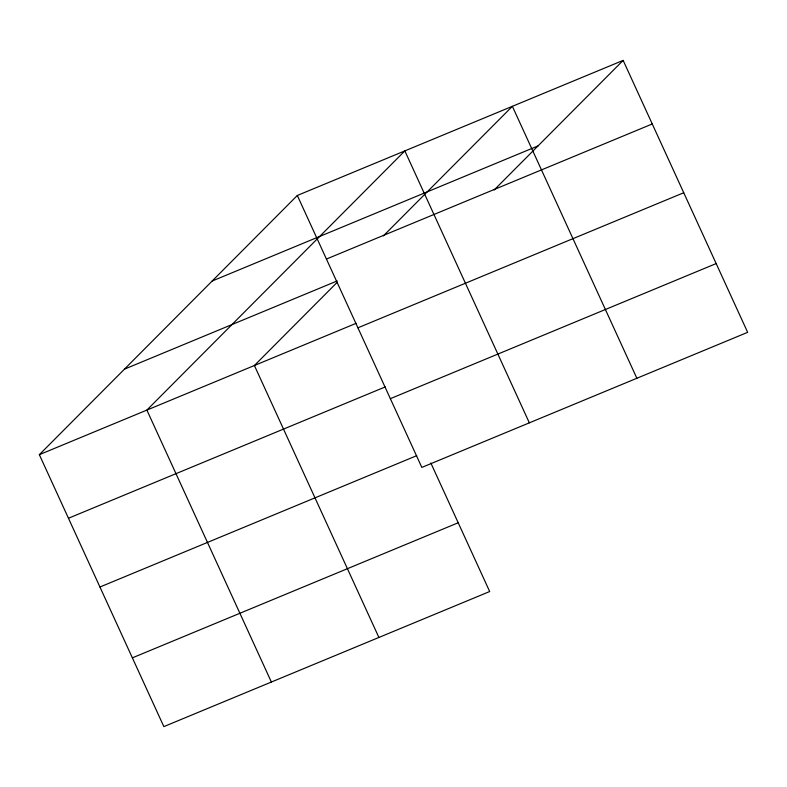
<?xml version="1.0" encoding="UTF-8"?>
<svg xmlns="http://www.w3.org/2000/svg" width="787" height="787" viewBox="0 0 787 787"><rect width="100%" height="100%" fill="white"/><g stroke="black" fill="none" stroke-linecap="round" stroke-linejoin="round"><path stroke-width="1.18" d="M430.833 462.992L489.681 591.529L163.853 726.608L39.35 454.67L297.319 195.471L623.147 60.392L747.65 332.33L421.832 467.419L297.319 195.471M336.974 282.543L254.398 365.512L378.901 637.45M383.377 235.913L512.367 106.314L636.87 378.262M494.157 189.982L623.147 60.392M212.195 281.008L538.013 145.92M326.428 259.061L652.256 123.972M124.484 369.133L337.259 280.91M39.35 454.67L356.127 323.329M357.908 327.815L683.736 192.736M68.459 518.249L385.237 386.919M390.342 398.665L716.17 263.576M99.939 587.013L416.717 455.673M132.373 657.853L458.201 522.765M529.346 422.845L404.843 150.897L146.874 410.086L271.377 682.034"/></g></svg>
